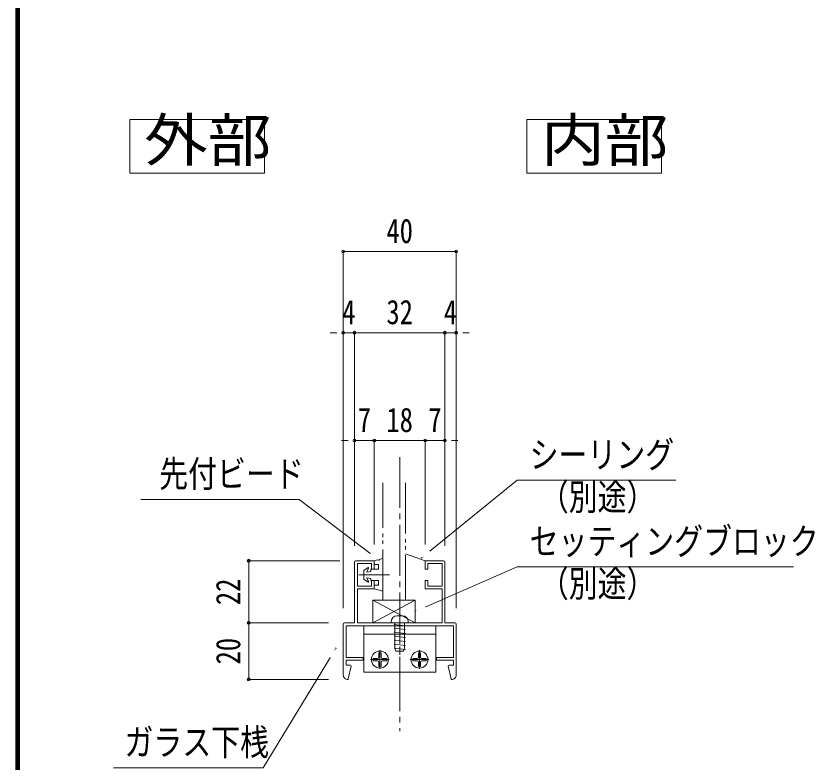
# Model space of a CAD drawing. Units: millimetres at full size; details may follow other scales. Extents: x -3501 to 3497, y -1129 to 1133.
# Drawn here: x -3501 to -2935, y -861 to -333 of the extents above; entities that cross this region are included whole.
import ezdxf
from ezdxf.enums import TextEntityAlignment as Align

# ---------------------------------------------------------------- set-up
doc = ezdxf.new("R2010")
doc.units = ezdxf.units.MM
doc.header["$LTSCALE"] = 4
doc.header["$PDMODE"] = 32
doc.header["$PDSIZE"] = 2
for name, pattern in [('CHAIN2', [12, 9, -1, 1, -1]), ('DASHED1', [1.8, 1.2, -0.6]), ('DOUBLE_CHAIN2', [12.8, 9, -1, 0.6, -0.6, 0.6, -1])]:
    doc.linetypes.add(name, pattern=pattern)
for name, color, linetype, lineweight in [('0-0_0', 7, 'Continuous', 18), ('0-1_1手摺寸法', 3, 'Continuous', 18), ('0-2_2A', 1, 'DOUBLE_CHAIN2', 18), ('0-5_3中心線', 2, 'CHAIN2', 18), ('0-6_41ｱﾙﾐ', 6, 'Continuous', 18), ('0-7_42ｱﾙﾐ部品', 6, 'Continuous', 18), ('0-8_51破線ｱﾙﾐ', 3, 'DASHED1', 18), ('0-9_6ﾊｯﾁﾝｸﾞ', 4, 'Continuous', 9), ('0-B_CYAN', 3, 'Continuous', 18), ('0-E_P4-12', 7, 'Continuous', 18), ('0-F_WAKU', 7, 'Continuous', 18)]:
    doc.layers.add(name, color=color, linetype=linetype, lineweight=lineweight)
doc.styles.add('ＭＳ ゴシック', font='')
doc.styles.get('ＭＳ ゴシック').set_extended_font_data('MS Gothic')

msp = doc.modelspace()

# ---------------------------------------------------------------- linework, layer by layer
at = {"layer": '0-0_0'}
for points in [[(-3214.056, -716.756), (-3145.861, -661.664), (-3033.562, -661.664)], [(-3243.561, -718.377), (-3300.267, -675.211), (-3412.566, -675.211)], [(-3218.151, -754.632), (-3145.861, -723.01), (-2950.242, -723.01)], [(-3274.151, -780.408), (-3325.97, -865.195), (-3432.004, -865.195)]]:
    msp.add_lwpolyline(points, dxfattribs=at)
at = {"layer": '0-1_1手摺寸法'}
for p, q in [((-3269.151, -752.132), (-3269.151, -499.728)), ((-3189.151, -499.728), (-3269.151, -499.728)), ((-3264.551, -499.728), (-3193.751, -499.728)), ((-3189.151, -752.132), (-3189.151, -499.728)), ((-3273.751, -557.158), (-3278.351, -557.158)), ((-3269.151, -752.132), (-3269.151, -557.158)), ((-3261.151, -708.132), (-3261.151, -557.158)), ((-3197.151, -557.158), (-3261.151, -557.158)), ((-3261.151, -708.132), (-3261.151, -557.158)), ((-3256.551, -557.158), (-3201.751, -557.158)), ((-3256.551, -557.158), (-3251.951, -557.158)), ((-3201.751, -557.158), (-3206.351, -557.158)), ((-3197.151, -708.132), (-3197.151, -557.158)), ((-3197.151, -708.132), (-3197.151, -557.158)), ((-3189.151, -752.132), (-3189.151, -557.158)), ((-3184.551, -557.158), (-3179.951, -557.158)), ((-3265.751, -633.506), (-3270.351, -633.506)), ((-3261.151, -708.132), (-3261.151, -633.506)), ((-3247.151, -707.132), (-3247.151, -633.506)), ((-3211.151, -633.506), (-3247.151, -633.506)), ((-3247.151, -707.132), (-3247.151, -633.506)), ((-3242.551, -633.506), (-3215.751, -633.506)), ((-3242.551, -633.506), (-3237.951, -633.506)), ((-3215.751, -633.506), (-3220.351, -633.506)), ((-3211.151, -707.132), (-3211.151, -633.506)), ((-3211.151, -707.132), (-3211.151, -633.506)), ((-3197.151, -708.132), (-3197.151, -633.506)), ((-3192.551, -633.506), (-3187.951, -633.506)), ((-3271.651, -718.632), (-3336.125, -718.632)), ((-3336.125, -718.632), (-3336.125, -762.632)), ((-3336.125, -758.032), (-3336.125, -723.232)), ((-3218.151, -746.632), (-3248.151, -762.632)), ((-3248.151, -746.632), (-3218.151, -762.632)), ((-3279.651, -762.632), (-3336.125, -762.632)), ((-3279.651, -762.632), (-3336.125, -762.632)), ((-3336.125, -802.632), (-3336.125, -762.632)), ((-3336.125, -767.232), (-3336.125, -798.032)), ((-3279.651, -802.632), (-3336.125, -802.632))]:
    msp.add_line(p, q, dxfattribs=at)
for points in [[(-3269.151, -557.158), (-3261.151, -557.158), (-3269.151, -557.158)], [(-3197.151, -557.158), (-3189.151, -557.158), (-3197.151, -557.158)], [(-3247.151, -633.506), (-3261.151, -633.506), (-3247.151, -633.506)], [(-3211.151, -633.506), (-3197.151, -633.506), (-3211.151, -633.506)]]:
    msp.add_lwpolyline(points, dxfattribs=at)
msp.add_lwpolyline([(-3218.151, -746.632), (-3248.151, -746.632), (-3248.151, -762.632), (-3218.151, -762.632)], close=True, dxfattribs=at)
for p in [(-3269.151, -499.728), (-3189.151, -499.728), (-3269.151, -557.158), (-3261.151, -557.158), (-3197.151, -557.158), (-3189.151, -557.158), (-3261.151, -633.506), (-3247.151, -633.506), (-3211.151, -633.506), (-3197.151, -633.506), (-3336.125, -718.632), (-3336.125, -762.632), (-3336.125, -802.632)]:
    msp.add_point(p, dxfattribs=at)
at = {"layer": '0-2_2A'}
msp.add_line((-3241.151, -746.632), (-3241.151, -663.426), dxfattribs=at)
msp.add_lwpolyline([(-3225.151, -663.426), (-3225.151, -746.632), (-3241.151, -746.632)], dxfattribs=at)
at = {"layer": '0-5_3中心線'}
msp.add_line((-3229.151, -645.223), (-3229.151, -839.27), dxfattribs=at)
at = {"layer": '0-6_41ｱﾙﾐ'}
for p, q in [((-3247.151, -718.632), (-3260.151, -718.632)), ((-3247.151, -724.632), (-3247.151, -718.632)), ((-3211.151, -724.632), (-3211.151, -718.632)), ((-3211.151, -718.632), (-3198.151, -718.632)), ((-3261.151, -762.632), (-3261.151, -719.632)), ((-3259.151, -736.632), (-3259.151, -720.632)), ((-3209.151, -724.632), (-3209.151, -720.632)), ((-3209.151, -720.632), (-3199.151, -720.632)), ((-3199.151, -736.632), (-3199.151, -720.632)), ((-3197.151, -762.632), (-3197.151, -719.632)), ((-3247.151, -724.632), (-3249.151, -724.632)), ((-3211.151, -724.632), (-3209.151, -724.632)), ((-3247.151, -732.632), (-3249.151, -732.632)), ((-3247.151, -732.632), (-3247.151, -738.632)), ((-3211.151, -732.632), (-3211.151, -738.632)), ((-3211.151, -732.632), (-3209.151, -732.632)), ((-3259.151, -762.632), (-3259.151, -738.632)), ((-3247.151, -738.632), (-3259.151, -738.632)), ((-3211.151, -738.632), (-3199.151, -738.632)), ((-3199.151, -762.632), (-3199.151, -738.632)), ((-3269.151, -765.632), (-3269.151, -763.632)), ((-3261.151, -762.632), (-3268.151, -762.632)), ((-3199.151, -762.632), (-3259.151, -762.632)), ((-3197.151, -762.632), (-3190.151, -762.632)), ((-3189.151, -765.632), (-3189.151, -763.632)), ((-3269.151, -765.632), (-3269.151, -799.632)), ((-3191.151, -764.632), (-3267.151, -764.632)), ((-3191.151, -764.632), (-3191.151, -773.03)), ((-3191.151, -764.632), (-3191.151, -787.032)), ((-3189.151, -765.632), (-3189.151, -799.632)), ((-3267.151, -773.03), (-3267.151, -787.032)), ((-3189.151, -773.03), (-3189.151, -799.632)), ((-3267.151, -787.032), (-3255.151, -787.032)), ((-3267.151, -789.032), (-3255.151, -789.032)), ((-3267.151, -789.032), (-3255.151, -789.032)), ((-3267.151, -789.032), (-3267.151, -792.632)), ((-3267.151, -789.032), (-3267.151, -792.632)), ((-3255.151, -787.032), (-3255.151, -789.032)), ((-3255.151, -787.032), (-3255.151, -789.032)), ((-3203.151, -787.032), (-3203.151, -789.032)), ((-3203.151, -787.032), (-3203.151, -789.032)), ((-3191.151, -787.032), (-3203.151, -787.032)), ((-3191.151, -787.032), (-3203.151, -787.032)), ((-3191.151, -789.032), (-3203.151, -789.032)), ((-3191.151, -789.032), (-3203.151, -789.032)), ((-3267.151, -792.632), (-3264.151, -792.632)), ((-3263.551, -793.232), (-3265.551, -802.232)), ((-3194.751, -793.232), (-3192.751, -802.232))]:
    msp.add_line(p, q, dxfattribs=at)
for points in [[(-3249.151, -724.632), (-3249.151, -720.632), (-3259.151, -720.632)], [(-3249.151, -732.632), (-3249.151, -736.632), (-3259.151, -736.632)], [(-3209.151, -732.632), (-3209.151, -736.632), (-3199.151, -736.632)], [(-3267.151, -764.632), (-3267.151, -787.032), (-3255.151, -787.032)], [(-3191.151, -789.032), (-3191.151, -792.632), (-3194.151, -792.632)], [(-3191.151, -789.032), (-3191.151, -792.632), (-3194.019, -792.632)]]:
    msp.add_lwpolyline(points, dxfattribs=at)
for centre, radius, start, end in [((-3260.151, -719.632), 1, 90, 180), ((-3198.151, -719.632), 1, 0, 90), ((-3268.151, -763.632), 1, 90, 180), ((-3190.151, -763.632), 1, 0, 90), ((-3264.151, -793.232), 0.6, 0, 90), ((-3194.151, -793.232), 0.6, 90, 180), ((-3266.151, -799.632), 3, 180, 275.997), ((-3265.951, -802.232), 0.4, 286.472, 0), ((-3192.351, -802.232), 0.4, 180, 253.528), ((-3192.151, -799.632), 3, 264.003, 0)]:
    msp.add_arc(centre, radius, start, end, dxfattribs=at)
at = {"layer": '0-7_42ｱﾙﾐ部品'}
for p, q in [((-3254.642, -764.632), (-3254.642, -797.632)), ((-3203.642, -764.632), (-3203.642, -797.632)), ((-3203.642, -770.632), (-3254.642, -770.632)), ((-3203.642, -797.632), (-3254.642, -797.632))]:
    msp.add_line(p, q, dxfattribs=at)
at = {"layer": '0-8_51破線ｱﾙﾐ'}
msp.add_line((-3229.151, -750.647), (-3229.151, -788.954), dxfattribs=at)
at = {"layer": '0-9_6ﾊｯﾁﾝｸﾞ'}
for p, q in [((-3227.151, -757.632), (-3231.151, -757.632)), ((-3235.151, -761.632), (-3235.151, -762.232)), ((-3223.551, -762.632), (-3234.751, -762.632)), ((-3225.151, -764.758), (-3233.151, -763.819)), ((-3225.151, -764.758), (-3233.151, -763.819)), ((-3232.651, -762.632), (-3232.651, -780.632)), ((-3225.651, -762.632), (-3225.651, -780.632)), ((-3223.151, -761.632), (-3223.151, -762.232)), ((-3225.151, -767.392), (-3233.151, -766.454)), ((-3225.151, -767.392), (-3233.151, -766.454)), ((-3225.151, -770.211), (-3233.151, -769.273)), ((-3225.151, -770.211), (-3233.151, -769.273)), ((-3225.151, -773.03), (-3233.151, -772.092)), ((-3225.151, -773.03), (-3233.151, -772.092)), ((-3225.151, -775.85), (-3233.151, -774.911)), ((-3225.151, -775.85), (-3233.151, -774.911)), ((-3225.151, -778.669), (-3233.151, -777.73)), ((-3225.151, -778.669), (-3233.151, -777.73)), ((-3225.151, -781.488), (-3233.151, -780.55)), ((-3225.151, -781.488), (-3233.151, -780.55)), ((-3232.651, -780.632), (-3231.822, -782.632)), ((-3225.651, -780.632), (-3226.479, -782.632)), ((-3243.892, -783.824), (-3243.892, -786.882)), ((-3242.392, -783.824), (-3243.892, -783.824)), ((-3243.142, -795.232), (-3243.142, -782.032)), ((-3242.392, -783.824), (-3242.392, -786.882)), ((-3226.479, -782.632), (-3231.822, -782.632)), ((-3215.892, -783.824), (-3215.892, -786.882)), ((-3215.892, -783.824), (-3214.392, -783.824)), ((-3215.142, -795.232), (-3215.142, -782.032)), ((-3214.392, -783.824), (-3214.392, -786.882)), ((-3249.742, -788.632), (-3236.542, -788.632)), ((-3244.892, -787.882), (-3247.95, -787.882)), ((-3247.95, -789.382), (-3247.95, -787.882)), ((-3244.892, -789.382), (-3247.95, -789.382)), ((-3243.892, -793.44), (-3243.892, -790.382)), ((-3242.392, -793.44), (-3242.392, -790.382)), ((-3241.392, -787.882), (-3238.334, -787.882)), ((-3241.392, -789.382), (-3238.334, -789.382)), ((-3238.334, -789.382), (-3238.334, -787.882)), ((-3208.542, -788.632), (-3221.742, -788.632)), ((-3216.892, -787.882), (-3219.95, -787.882)), ((-3219.95, -789.382), (-3219.95, -787.882)), ((-3216.892, -789.382), (-3219.95, -789.382)), ((-3215.892, -793.44), (-3215.892, -790.382)), ((-3214.392, -793.44), (-3214.392, -790.382)), ((-3213.392, -787.882), (-3210.334, -787.882)), ((-3213.392, -789.382), (-3210.334, -789.382)), ((-3210.334, -789.382), (-3210.334, -787.882)), ((-3242.392, -793.44), (-3243.892, -793.44)), ((-3215.892, -793.44), (-3214.392, -793.44))]:
    msp.add_line(p, q, dxfattribs=at)
for centre in [(-3243.142, -788.632), (-3215.142, -788.632)]:
    msp.add_circle(centre, 6, dxfattribs=at)
for centre, radius, start, end in [((-3231.151, -761.632), 4, 90, 180), ((-3227.151, -761.632), 4, 0, 90), ((-3234.751, -762.232), 0.4, 180, 270), ((-3223.551, -762.232), 0.4, 270, 0), ((-3244.892, -786.882), 1, 270, 0), ((-3244.892, -790.382), 1, 0, 90), ((-3241.392, -786.882), 1, 180, 270), ((-3241.392, -790.382), 1, 90, 180), ((-3216.892, -786.882), 1, 270, 0), ((-3216.892, -790.382), 1, 0, 90), ((-3213.392, -786.882), 1, 180, 270), ((-3213.392, -790.382), 1, 90, 180)]:
    msp.add_arc(centre, radius, start, end, dxfattribs=at)
at = {"layer": '0-B_CYAN'}
for p, q in [((-3241.151, -717.032), (-3247.151, -718.632)), ((-3247.151, -718.632), (-3247.151, -721.232)), ((-3241.151, -717.032), (-3241.151, -740.232)), ((-3254.551, -725.632), (-3251.614, -723.48)), ((-3251.176, -723.852), (-3252.551, -726.632)), ((-3244.151, -721.232), (-3247.151, -721.232)), ((-3244.151, -721.232), (-3244.151, -724.632)), ((-3236.422, -728.632), (-3258.149, -728.632)), ((-3254.551, -725.632), (-3254.551, -731.632)), ((-3252.551, -726.632), (-3249.551, -726.132)), ((-3249.551, -724.632), (-3249.551, -726.132)), ((-3244.151, -724.632), (-3249.551, -724.632)), ((-3254.551, -731.632), (-3251.614, -733.784)), ((-3252.551, -730.632), (-3249.551, -731.132)), ((-3252.551, -730.632), (-3251.176, -733.412)), ((-3249.551, -731.132), (-3249.551, -732.632)), ((-3244.151, -732.632), (-3249.551, -732.632)), ((-3244.151, -732.632), (-3244.151, -736.032)), ((-3247.151, -736.032), (-3247.151, -738.632)), ((-3244.151, -736.032), (-3247.151, -736.032)), ((-3241.151, -740.232), (-3247.151, -738.632))]:
    msp.add_line(p, q, dxfattribs=at)
at = {"layer": '0-B_CYAN', "color": 4, "lineweight": 9}
msp.add_line((-3211.151, -718.632), (-3225.151, -713.819), dxfattribs=at)
at = {"layer": '0-B_CYAN'}
for centre, start, end in [((-3251.451, -723.732), 336.371, 122.905), ((-3251.451, -733.532), 237.095, 23.629)]:
    msp.add_arc(centre, 0.3, start, end, dxfattribs=at)
at = {"layer": '0-E_P4-12'}
for points in [[(-3420.256, -444.32), (-3324.93, -444.32), (-3324.93, -406.31), (-3420.256, -406.31)], [(-3139.015, -444.32), (-3043.689, -444.32), (-3043.689, -406.31), (-3139.015, -406.31)]]:
    msp.add_lwpolyline(points, close=True, dxfattribs=at)
at = {"layer": '0-F_WAKU'}
for p, q in [((-3501.004, 1133.2), (-3501.004, -1129.2)), ((-3500.404, 1132.6), (-3500.404, -1128.6)), ((-3499.804, 1132), (-3499.804, -1128)), ((-3499.204, 1131.4), (-3499.204, -1127.4)), ((-3498.604, 1130.8), (-3498.604, -1126.8))]:
    msp.add_line(p, q, dxfattribs=at)

# ---------------------------------------------------------------- texts
at = {"layer": '0-0_0', "style": 'ＭＳ ゴシック', "width": 0.8}
for s, p in [('シーリング', (-3137.125, -658.521)), ('先付ビード', (-3399.564, -672.068)), ('（別途）', (-3129.891, -688.454)), ('セッティングブロック', (-3137.125, -719.867)), ('（別途）', (-3129.891, -749.799)), ('ガラス下桟', (-3424.162, -862.052))]:
    msp.add_text(s, height=18.77, dxfattribs=at).set_placement(p, align=Align.BOTTOM_LEFT)
at = {"layer": '0-1_1手摺寸法', "color": 7, "style": 'ＭＳ ゴシック', "width": 0.8}
for s, p in [('40', (-3238.572, -498.91)), ('4', (-3269.861, -556.34)), ('32', (-3238.572, -556.34)), ('4', (-3197.861, -556.34)), ('7', (-3258.861, -632.687)), ('18', (-3238.572, -632.687)), ('7', (-3208.861, -632.687))]:
    msp.add_text(s, height=17.27, dxfattribs=at).set_placement(p, align=Align.BOTTOM_LEFT)
for s, p in [('22', (-3336.944, -750.053)), ('20', (-3336.944, -792.053))]:
    msp.add_text(s, height=17.27, rotation=90, dxfattribs=at).set_placement(p, align=Align.BOTTOM_LEFT)
at = {"layer": '0-E_P4-12', "style": 'ＭＳ ゴシック', "width": 1.1}
for s, p in [('外部', (-3410.197, -444.784)), ('内部', (-3128.956, -444.784))]:
    msp.add_text(s, height=30.03, dxfattribs=at).set_placement(p, align=Align.BOTTOM_LEFT)

# ---------------------------------------------------------------- next in the draw order: wipeouts: each hides what was drawn before it
for points in [[(-3250.672, -714.71), (-3248.988, -712.5), (-3243.561, -718.377), (-3243.561, -718.377)], [(-3208.8, -710.725), (-3207.054, -712.886), (-3214.056, -716.756), (-3214.056, -716.756)], [(-3211.489, -750.202), (-3210.376, -752.747), (-3218.151, -754.632), (-3218.151, -754.632)], [(-3277.074, -787.855), (-3279.444, -786.406), (-3274.151, -780.408), (-3274.151, -780.408)]]:
    msp.add_wipeout(points)

doc.saveas('drawing.dxf')
